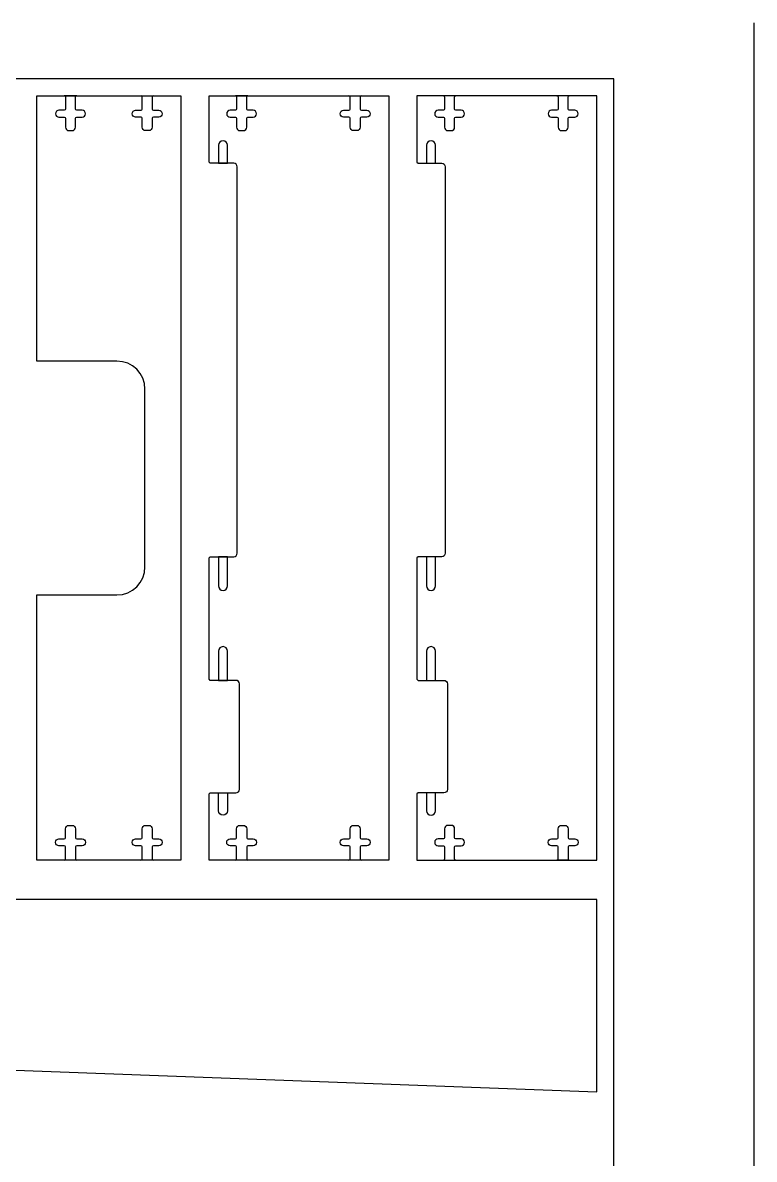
# Model space of a CAD drawing. Extents: x 150 to 6088, y 37 to 2750.
# Drawn here: x 2424 to 3075, y 1739 to 2750 of the extents above; entities that cross this region are included whole.
import ezdxf

# ---------------------------------------------------------------- set-up
doc = ezdxf.new("R2010")
doc.units = 0
for name, color, linetype in [('00_Layout', 7, 'CONTINUOUS'), ('02_Counture_outer_24_mm', 7, 'CONTINUOUS'), ('02_Pocket_16_mm', 7, 'CONTINUOUS'), ('02_Pocket_18_mm', 7, 'CONTINUOUS')]:
    doc.layers.add(name, color=color, linetype=linetype)

msp = doc.modelspace()

# ---------------------------------------------------------------- linework, layer by layer
at = {"layer": '00_Layout', "color": 7}
for p, q in [((3074.993252, 149.999639), (3074.993252, 2749.993976)), ((2949.993509, 2699.994087), (1699.996239, 2699.994087)), ((2949.993509, 200.007103), (2949.993509, 2699.994087))]:
    msp.add_line(p, q, dxfattribs=at)
at = {"layer": '02_Counture_outer_24_mm', "color": 5}
for p, q in [((2436.792996, 2449.010819), (2436.792996, 2684.992245)), ((2436.792996, 2684.992245), (2461.293359, 2684.992245)), ((2461.293359, 2684.992245), (2472.29471, 2684.992245)), ((2472.29471, 2684.992245), (2529.494857, 2684.992245)), ((2529.494857, 2684.992245), (2540.493536, 2684.992245)), ((2540.493536, 2684.992245), (2564.993899, 2684.992245)), ((2564.993899, 2684.992245), (2564.993899, 2005.003909)), ((2589.994324, 2625.99029), (2589.994324, 2684.992245)), ((2589.994324, 2684.992245), (2613.494565, 2684.992245)), ((2613.494565, 2684.992245), (2624.49327, 2684.992245)), ((2624.49327, 2684.992245), (2714.493688, 2684.992245)), ((2714.493688, 2684.992245), (2725.492393, 2684.992245)), ((2725.492393, 2684.992245), (2749.992757, 2684.992245)), ((2749.992757, 2684.992245), (2749.992757, 2005.003909)), ((2798.493422, 2684.992245), (2774.993181, 2684.992245)), ((2774.993181, 2684.992245), (2774.993181, 2625.99029)), ((2809.492127, 2684.992245), (2798.493422, 2684.992245)), ((2899.492598, 2684.992245), (2809.492127, 2684.992245)), ((2910.493949, 2684.992245), (2899.492598, 2684.992245)), ((2934.991667, 2684.992245), (2910.493949, 2684.992245)), ((2934.991667, 2005.003644), (2934.991667, 2684.992245)), ((2590.994447, 2625.011333), (2589.994324, 2625.99029)), ((2598.442451, 2625.011333), (2590.994447, 2625.011333)), ((2606.543975, 2625.011333), (2598.442451, 2625.011333)), ((2611.943819, 2625.006703), (2606.543975, 2625.011333)), ((2614.993479, 2278.058925), (2614.993479, 2621.947386)), ((2774.993181, 2625.99029), (2775.993304, 2625.011333)), ((2775.993304, 2625.011333), (2783.443955, 2625.011333)), ((2783.443955, 2625.011333), (2791.542833, 2625.011333)), ((2791.542833, 2625.011333), (2796.942967, 2625.006703)), ((2799.993077, 2621.947386), (2799.993077, 2278.05866)), ((2507.994306, 2449.006586), (2436.792996, 2449.010819)), ((2532.993699, 2266.00091), (2532.993699, 2424.005103)), ((2589.994324, 2274.016418), (2590.994447, 2274.995374)), ((2590.994447, 2274.995374), (2598.442451, 2274.995374)), ((2598.442451, 2274.995374), (2606.543975, 2274.995374)), ((2606.543975, 2274.995374), (2611.943819, 2274.999607)), ((2775.993304, 2274.995109), (2774.993181, 2274.016153)), ((2783.443955, 2274.995109), (2775.993304, 2274.995109)), ((2791.542833, 2274.995109), (2783.443955, 2274.995109)), ((2796.942967, 2274.999343), (2791.542833, 2274.995109)), ((2796.942967, 2274.999343), (2796.942967, 2274.999343)), ((2589.994324, 2166.003152), (2589.994324, 2274.016418)), ((2774.993181, 2274.016153), (2774.993181, 2166.002888)), ((2436.792996, 2240.995855), (2507.994306, 2240.999294)), ((2436.792996, 2005.003909), (2436.792996, 2240.995855)), ((2590.994447, 2165.00303), (2589.994324, 2166.003152)), ((2598.442451, 2165.00303), (2590.994447, 2165.00303)), ((2606.543975, 2165.00303), (2598.442451, 2165.00303)), ((2613.943905, 2165.00303), (2606.543975, 2165.00303)), ((2774.993181, 2166.002888), (2775.993304, 2165.002765)), ((2775.993304, 2165.002765), (2783.443955, 2165.002765)), ((2783.443955, 2165.002765), (2791.542833, 2165.002765)), ((2791.542833, 2165.002765), (2798.943213, 2165.002765)), ((2616.993486, 2068.05361), (2616.993486, 2161.95239)), ((2801.993058, 2161.952126), (2801.993058, 2068.053345)), ((2589.994324, 2064.003218), (2590.994447, 2065.003341)), ((2589.994324, 2005.003909), (2589.994324, 2064.003218)), ((2590.994447, 2065.003341), (2598.442451, 2065.003341)), ((2598.442451, 2065.003341), (2606.543975, 2065.003341)), ((2606.543975, 2065.003341), (2613.943905, 2065.003288)), ((2775.993304, 2065.003077), (2774.993181, 2064.002954)), ((2774.993181, 2064.002954), (2774.993181, 2005.003644)), ((2783.443955, 2065.003077), (2775.993304, 2065.003077)), ((2791.542833, 2065.003077), (2783.443955, 2065.003077)), ((2798.943213, 2065.003024), (2791.542833, 2065.003077)), ((2461.293359, 2005.003909), (2436.792996, 2005.003909)), ((2472.29471, 2005.003909), (2461.293359, 2005.003909)), ((2529.494857, 2005.003909), (2472.29471, 2005.003909)), ((2540.493536, 2005.003909), (2529.494857, 2005.003909)), ((2564.993899, 2005.003909), (2540.493536, 2005.003909)), ((2613.494565, 2005.003909), (2589.994324, 2005.003909)), ((2624.49327, 2005.003909), (2613.494565, 2005.003909)), ((2714.493688, 2005.003909), (2624.49327, 2005.003909)), ((2725.492393, 2005.003909), (2714.493688, 2005.003909)), ((2749.992757, 2005.003909), (2725.492393, 2005.003909)), ((2774.993181, 2005.003644), (2798.493422, 2005.003644)), ((2798.493422, 2005.003644), (2809.492127, 2005.003644)), ((2809.492127, 2005.003644), (2899.492598, 2005.003644)), ((2899.492598, 2005.003644), (2910.493949, 2005.003644)), ((2910.493949, 2005.003644), (2934.991667, 2005.003644)), ((2934.991667, 1970.002256), (2240.993844, 1970.002256)), ((2934.991667, 1799.005065), (2934.991667, 1970.002256)), ((2240.993844, 1825.002967), (2934.991667, 1799.005065))]:
    msp.add_line(p, q, dxfattribs=at)
for points in [[(2614.993479, 2621.947386), (2614.993532, 2623.636466), (2613.627994, 2625.002065), (2611.943819, 2625.006703)], [(2796.942967, 2625.006703), (2798.627565, 2625.002073), (2799.993077, 2623.636466), (2799.993077, 2621.947386)], [(2532.993699, 2424.005103), (2532.993673, 2437.809523), (2521.800817, 2449.002352), (2507.994306, 2449.006586)], [(2611.943819, 2274.999607), (2613.627994, 2275.003576), (2614.993532, 2276.369193), (2614.993479, 2278.058925)], [(2799.993077, 2278.05866), (2799.993077, 2276.368929), (2798.627565, 2275.003311), (2796.942967, 2274.999343)], [(2507.994306, 2240.999294), (2521.800923, 2241.002734), (2532.993805, 2252.195722), (2532.993699, 2266.00091)], [(2616.993486, 2161.95239), (2616.993486, 2163.637492), (2615.627948, 2165.00303), (2613.943905, 2165.00303)], [(2798.943213, 2165.002765), (2800.627547, 2165.002765), (2801.993058, 2163.637227), (2801.993058, 2161.952126)], [(2613.943905, 2065.003288), (2615.627948, 2065.003235), (2616.993486, 2066.368773), (2616.993486, 2068.05361)], [(2801.993058, 2068.053345), (2801.993058, 2066.368509), (2800.627547, 2065.002971), (2798.943213, 2065.003024)]]:
    msp.add_open_spline(points, degree=3, dxfattribs=at)
at = {"layer": '02_Pocket_16_mm', "color": 4}
for p, q in [((2598.444012, 2640.945565), (2598.444012, 2625.011333)), ((2602.494748, 2644.993245), (2602.493981, 2644.993245)), ((2606.544743, 2625.011333), (2606.544743, 2640.945565)), ((2783.443161, 2640.945565), (2783.443161, 2625.011333)), ((2787.4926, 2644.993245), (2787.493129, 2644.993245)), ((2791.542568, 2625.011333), (2791.542568, 2640.945565)), ((2598.444012, 2625.011333), (2606.544743, 2625.011333)), ((2783.443161, 2625.011333), (2791.542568, 2625.011333)), ((2606.542414, 2274.994739), (2598.441684, 2274.994739)), ((2598.441684, 2274.994739), (2598.441684, 2249.059279)), ((2606.542414, 2249.059279), (2606.542414, 2274.994739)), ((2791.543362, 2274.994739), (2783.443955, 2274.994739)), ((2783.443955, 2274.994739), (2783.443955, 2249.059279)), ((2791.543891, 2249.059279), (2791.543362, 2274.994739)), ((2602.491652, 2245.011612), (2602.49242, 2245.011612)), ((2598.444012, 2190.95283), (2598.444012, 2165.002395)), ((2606.543975, 2165.002395), (2606.543975, 2190.95283)), ((2783.443161, 2190.95283), (2783.443161, 2165.002395)), ((2791.542833, 2165.002395), (2791.543098, 2190.95283)), ((2598.444012, 2165.002395), (2606.543975, 2165.002395)), ((2783.443161, 2165.002395), (2791.542833, 2165.002395)), ((2598.442451, 2049.05379), (2598.442451, 2065.003341)), ((2598.442451, 2065.003341), (2606.543182, 2065.003341)), ((2606.543182, 2065.003341), (2606.542414, 2049.05379)), ((2791.543362, 2065.003341), (2783.443955, 2065.003341)), ((2783.443955, 2065.003341), (2783.443955, 2049.05379)), ((2791.543891, 2049.05379), (2791.543362, 2065.003341))]:
    msp.add_line(p, q, dxfattribs=at)
for points in [[(2602.493981, 2644.993245), (2600.260638, 2644.993245), (2598.448801, 2643.18528), (2598.444012, 2640.945565)], [(2606.544743, 2640.945565), (2606.53998, 2643.18528), (2604.728118, 2644.993245), (2602.494748, 2644.993245)], [(2787.493129, 2644.993245), (2785.259786, 2644.993245), (2783.447923, 2643.18528), (2783.443161, 2640.945565)], [(2791.542568, 2640.945565), (2791.537277, 2643.18528), (2789.725943, 2644.993245), (2787.4926, 2644.993245)], [(2598.441684, 2249.059279), (2598.446447, 2246.819559), (2600.258309, 2245.011612), (2602.491652, 2245.011612)], [(2602.49242, 2245.011612), (2604.725789, 2245.011612), (2606.537625, 2246.819559), (2606.542414, 2249.059279)], [(2783.443955, 2249.059279), (2783.449246, 2246.819559), (2785.26058, 2245.011612), (2787.493923, 2245.011612)], [(2787.493923, 2245.011612), (2789.727266, 2245.011612), (2791.539129, 2246.819559), (2791.543891, 2249.059279)], [(2602.493981, 2194.994279), (2600.260638, 2194.994279), (2598.448801, 2193.186332), (2598.444012, 2190.95283)], [(2606.543975, 2190.95283), (2606.539213, 2193.186332), (2604.72735, 2194.994279), (2602.493981, 2194.994279)], [(2787.493129, 2194.994279), (2785.259786, 2194.994279), (2783.447923, 2193.186332), (2783.443161, 2190.95283)], [(2791.543098, 2190.95283), (2791.537806, 2193.186332), (2789.726472, 2194.994279), (2787.493129, 2194.994279)], [(2602.49242, 2044.994614), (2600.252303, 2044.994614), (2598.437662, 2046.813144), (2598.442451, 2049.05379)], [(2606.542414, 2049.05379), (2606.547177, 2046.813144), (2604.732563, 2044.994614), (2602.49242, 2044.994614)], [(2783.443955, 2049.05379), (2783.438663, 2046.813144), (2785.253965, 2044.994614), (2787.493923, 2044.994614)], [(2787.493923, 2044.994614), (2789.734145, 2044.994614), (2791.548654, 2046.813144), (2791.543891, 2049.05379)]]:
    msp.add_open_spline(points, degree=3, dxfattribs=at)
at = {"layer": '02_Pocket_18_mm', "color": 4}
for p, q in [((2472.293705, 2684.997139), (2461.293597, 2684.997139)), ((2462.293667, 2684.0076), (2462.293667, 2673.107187)), ((2471.293053, 2673.107187), (2471.293053, 2684.0076)), ((2529.494275, 2684.997139), (2540.494224, 2684.997139)), ((2530.494345, 2673.107187), (2530.494345, 2684.0076)), ((2539.494815, 2684.0076), (2539.494815, 2673.107187)), ((2624.494116, 2684.997139), (2613.494009, 2684.997139)), ((2614.494105, 2684.0076), (2614.494105, 2673.107187)), ((2623.494814, 2673.107187), (2623.494814, 2684.0076)), ((2714.493159, 2684.997139), (2725.492658, 2684.997139)), ((2715.492752, 2673.107187), (2715.492752, 2684.0076)), ((2724.49227, 2684.0076), (2724.49227, 2673.107187)), ((2809.49345, 2684.997139), (2798.493157, 2684.997139)), ((2799.49328, 2684.0076), (2799.49328, 2673.107187)), ((2808.494121, 2673.107187), (2808.494121, 2684.0076)), ((2910.493156, 2684.997139), (2899.492598, 2684.997139)), ((2900.492986, 2684.0076), (2900.492986, 2673.107187)), ((2909.493562, 2673.107187), (2909.493562, 2684.0076)), ((2453.543783, 2669.096377), (2453.543783, 2669.006684)), ((2461.293597, 2672.104551), (2456.543966, 2672.104551)), ((2477.042754, 2672.104551), (2472.293123, 2672.104551)), ((2480.042672, 2669.006684), (2480.042672, 2669.096377)), ((2521.74372, 2669.006684), (2521.74372, 2669.096377)), ((2524.743321, 2672.104551), (2529.494275, 2672.104551)), ((2540.494859, 2672.104551), (2545.24449, 2672.104551)), ((2548.244911, 2669.096377), (2548.244911, 2669.006684)), ((2605.743507, 2669.096377), (2605.743507, 2669.006684)), ((2613.494009, 2672.104551), (2608.743082, 2672.104551)), ((2629.244488, 2672.104551), (2624.494857, 2672.104551)), ((2632.244963, 2669.006684), (2632.244963, 2669.096377)), ((2706.743794, 2669.006684), (2706.743794, 2669.096377)), ((2709.744163, 2672.104551), (2714.493159, 2672.104551)), ((2725.492658, 2672.104551), (2730.243506, 2672.104551)), ((2733.242287, 2669.096377), (2733.244933, 2669.006684)), ((2790.742999, 2669.096377), (2790.742999, 2669.006684)), ((2798.493157, 2672.104551), (2793.743632, 2672.104551)), ((2814.245092, 2672.104551), (2809.493979, 2672.104551)), ((2817.244667, 2669.006684), (2817.244667, 2669.096377)), ((2891.742705, 2669.096377), (2891.742705, 2669.006684)), ((2899.492598, 2672.104551), (2894.742544, 2672.104551)), ((2915.242945, 2672.104551), (2910.493156, 2672.104551)), ((2918.243049, 2669.006684), (2918.243049, 2669.096377)), ((2456.543966, 2665.998642), (2461.293597, 2665.998642)), ((2462.293667, 2664.995874), (2462.293482, 2657.000712)), ((2471.29345, 2657.000712), (2471.29345, 2664.995874)), ((2472.293123, 2665.998642), (2477.042754, 2665.998642)), ((2472.29352, 2665.998642), (2472.293123, 2665.998642)), ((2529.494275, 2665.998642), (2524.743321, 2665.998642)), ((2529.49491, 2665.998642), (2529.494275, 2665.998642)), ((2530.49498, 2657.000712), (2530.49498, 2664.995874)), ((2539.494815, 2664.995874), (2539.494815, 2657.000712)), ((2545.24449, 2665.998642), (2540.494859, 2665.998642)), ((2608.743082, 2665.998642), (2613.494009, 2665.998642)), ((2614.494105, 2664.995874), (2614.494687, 2657.000712)), ((2623.494655, 2657.000712), (2623.494814, 2664.995874)), ((2624.494857, 2665.998642), (2629.244488, 2665.998642)), ((2714.493953, 2665.998642), (2709.744427, 2665.998642)), ((2715.494075, 2657.000712), (2715.494075, 2664.995874)), ((2724.495975, 2664.995874), (2724.494122, 2657.000712)), ((2730.246945, 2665.998642), (2725.496097, 2665.998642)), ((2793.743632, 2665.998642), (2798.493157, 2665.998642)), ((2799.49328, 2664.995874), (2799.49328, 2657.000712)), ((2808.493327, 2657.000712), (2808.493327, 2664.995874)), ((2809.493186, 2665.998642), (2809.493979, 2665.998642)), ((2809.493979, 2665.998642), (2814.245092, 2665.998642)), ((2894.743073, 2665.998642), (2899.492598, 2665.998642)), ((2900.492721, 2664.995874), (2900.492721, 2657.000712)), ((2909.492768, 2657.000712), (2909.492768, 2664.995874)), ((2910.492891, 2665.998642), (2910.493156, 2665.998642)), ((2910.493156, 2665.998642), (2915.242681, 2665.998642)), ((2465.29348, 2654.005767), (2468.293637, 2654.005767)), ((2536.494632, 2654.005767), (2533.494475, 2654.005767)), ((2617.49413, 2654.005767), (2620.494313, 2654.005767)), ((2721.493489, 2654.005767), (2718.494444, 2654.005767)), ((2802.493649, 2654.005767), (2805.494017, 2654.005767)), ((2903.492825, 2654.005767), (2906.492929, 2654.005767)), ((2462.294805, 2025.002714), (2462.29462, 2033.001871)), ((2465.294618, 2036.002504), (2468.294775, 2036.002504)), ((2471.294588, 2033.001871), (2471.294588, 2025.002714)), ((2530.492334, 2025.003535), (2530.492334, 2033.002692)), ((2533.491803, 2036.003298), (2536.49196, 2036.003298)), ((2539.492143, 2033.002692), (2539.492143, 2025.003535)), ((2614.492571, 2025.002714), (2614.492571, 2033.001871)), ((2617.49204, 2036.002504), (2620.492196, 2036.002504)), ((2623.492538, 2033.001871), (2623.492697, 2025.002714)), ((2715.491959, 2025.002714), (2715.491959, 2033.001871)), ((2718.492592, 2036.002504), (2721.491373, 2036.002504)), ((2724.492006, 2033.001871), (2724.492006, 2025.002714)), ((2799.492487, 2033.001871), (2799.492222, 2025.002714)), ((2805.493223, 2036.002504), (2802.49312, 2036.002504)), ((2808.492534, 2025.002714), (2808.492534, 2033.001871)), ((2900.49378, 2025.002714), (2900.49378, 2033.001871)), ((2903.493883, 2036.002504), (2906.494252, 2036.002504)), ((2909.493827, 2033.001871), (2909.493827, 2025.002714)), ((2456.545104, 2024.002803), (2461.294735, 2024.002671)), ((2472.294657, 2024.002671), (2477.044288, 2024.002803)), ((2524.74131, 2024.003597), (2529.492264, 2024.003465)), ((2540.492213, 2024.003465), (2545.241844, 2024.003597)), ((2608.741573, 2024.002803), (2613.492527, 2024.002671)), ((2624.492741, 2024.002671), (2629.242372, 2024.002803)), ((2709.742311, 2024.002803), (2714.4921, 2024.002671)), ((2725.492129, 2024.002671), (2730.242977, 2024.002803)), ((2798.492364, 2024.002671), (2793.742574, 2024.002803)), ((2814.243504, 2024.002803), (2809.492656, 2024.002671)), ((2894.744132, 2024.002803), (2899.493657, 2024.002671)), ((2910.493949, 2024.002671), (2915.243475, 2024.002803)), ((2453.544921, 2020.902475), (2453.544921, 2021.002752)), ((2461.294735, 2017.902821), (2456.545104, 2017.902821)), ((2462.294805, 2006.003714), (2462.294805, 2016.902751)), ((2471.294588, 2016.902751), (2471.294588, 2006.003714)), ((2477.044288, 2017.902821), (2472.294657, 2017.902821)), ((2480.044207, 2021.002752), (2480.044207, 2020.902475)), ((2521.742582, 2020.902608), (2521.742582, 2021.003228)), ((2529.493137, 2017.902319), (2524.742765, 2017.902636)), ((2530.492651, 2006.003635), (2530.492651, 2016.902381)), ((2539.491825, 2016.902063), (2539.491825, 2006.003318)), ((2545.242664, 2017.902319), (2540.492451, 2017.902319)), ((2548.242265, 2021.003546), (2548.242265, 2020.902634)), ((2605.741999, 2020.902475), (2605.741999, 2021.002752)), ((2613.492527, 2017.902821), (2608.741573, 2017.902821)), ((2614.492571, 2006.003714), (2614.492571, 2016.902751)), ((2623.492697, 2016.902751), (2623.492697, 2006.003714)), ((2629.242372, 2017.902821), (2624.492741, 2017.902821)), ((2632.242846, 2021.002752), (2632.242846, 2020.902475)), ((2706.741678, 2020.902475), (2706.741678, 2021.002752)), ((2714.4921, 2017.902821), (2709.742311, 2017.902821)), ((2715.491959, 2006.003714), (2715.491959, 2016.902751)), ((2724.492006, 2016.902751), (2724.492006, 2006.003714)), ((2730.242977, 2017.902821), (2725.492129, 2017.902821)), ((2733.242551, 2021.002752), (2733.242551, 2020.902475)), ((2790.742206, 2021.002752), (2790.742206, 2020.902475)), ((2793.742574, 2017.902821), (2798.492364, 2017.902821)), ((2799.492222, 2016.902751), (2799.492222, 2006.003714)), ((2808.492534, 2006.003714), (2808.492534, 2016.902751)), ((2809.492656, 2017.902821), (2814.243504, 2017.902821)), ((2817.243079, 2020.902475), (2817.243079, 2021.002752)), ((2891.744028, 2020.902475), (2891.744028, 2021.002752)), ((2899.493657, 2017.902821), (2894.744132, 2017.902821)), ((2900.49378, 2006.003714), (2900.49378, 2016.902751)), ((2909.493297, 2016.902751), (2909.493297, 2006.003714)), ((2909.493827, 2016.902751), (2909.493297, 2016.902751)), ((2915.243475, 2017.902821), (2910.493949, 2017.902821)), ((2918.243314, 2021.002752), (2918.243314, 2020.902475)), ((2472.294657, 2005.003618), (2461.294576, 2005.003618)), ((2462.295202, 2006.003714), (2462.294805, 2006.003714)), ((2540.492451, 2005.003433), (2529.493137, 2005.003433)), ((2624.492741, 2005.003618), (2613.49266, 2005.003618)), ((2614.491962, 2006.003714), (2614.492571, 2006.003714)), ((2725.492129, 2005.003618), (2714.4921, 2005.003618)), ((2715.49143, 2006.003714), (2715.491959, 2006.003714)), ((2798.492893, 2005.003618), (2809.492656, 2005.003618)), ((2910.49342, 2005.003618), (2899.493392, 2005.003618))]:
    msp.add_line(p, q, dxfattribs=at)
for points in [[(2461.293597, 2684.997139), (2461.846178, 2685.002034), (2462.293932, 2684.554241), (2462.293667, 2684.0076)], [(2471.293053, 2684.0076), (2471.293053, 2684.554252), (2471.740357, 2685.002045), (2472.293705, 2684.997139)], [(2530.494345, 2684.0076), (2530.494345, 2684.554252), (2530.046036, 2685.002045), (2529.494275, 2684.997139)], [(2540.494224, 2684.997139), (2539.942595, 2685.002034), (2539.494842, 2684.554241), (2539.494815, 2684.0076)], [(2613.494009, 2684.997139), (2614.045823, 2685.002034), (2614.493576, 2684.554252), (2614.494105, 2684.0076)], [(2623.494814, 2684.0076), (2623.494893, 2684.554241), (2623.942647, 2685.002029), (2624.494116, 2684.997139)], [(2715.492752, 2684.0076), (2715.492752, 2684.554252), (2715.045078, 2685.002045), (2714.493159, 2684.997139)], [(2725.492658, 2684.997139), (2724.940474, 2685.002034), (2724.492535, 2684.554241), (2724.49227, 2684.0076)], [(2798.493157, 2684.997139), (2799.045342, 2685.002034), (2799.493016, 2684.554252), (2799.49328, 2684.0076)], [(2808.494121, 2684.0076), (2808.494121, 2684.554241), (2808.942324, 2685.002029), (2809.49345, 2684.997139)], [(2899.492598, 2684.997139), (2900.045576, 2685.002034), (2900.49325, 2684.554252), (2900.492986, 2684.0076)], [(2909.493562, 2684.0076), (2909.493562, 2684.554241), (2909.940707, 2685.002029), (2910.493156, 2684.997139)], [(2456.543966, 2672.104551), (2454.886964, 2672.10217), (2453.54381, 2670.75883), (2453.543783, 2669.096377)], [(2462.293667, 2673.107187), (2462.293773, 2672.549669), (2461.846099, 2672.102043), (2461.293597, 2672.104551)], [(2472.293123, 2672.104551), (2471.740462, 2672.101905), (2471.292762, 2672.549658), (2471.293053, 2673.107187)], [(2480.042672, 2669.096377), (2480.042725, 2670.75883), (2478.699571, 2672.10204), (2477.042754, 2672.104551)], [(2521.74372, 2669.096377), (2521.743667, 2670.75883), (2523.086821, 2672.10204), (2524.743321, 2672.104551)], [(2529.494275, 2672.104551), (2530.04593, 2672.101905), (2530.49363, 2672.549658), (2530.494345, 2673.107187)], [(2539.494815, 2673.107187), (2539.495, 2672.549669), (2539.942674, 2672.102043), (2540.494859, 2672.104551)], [(2545.24449, 2672.104551), (2546.901809, 2672.10217), (2548.244964, 2670.75883), (2548.244911, 2669.096377)], [(2608.743082, 2672.104551), (2607.086608, 2672.10217), (2605.743454, 2670.75883), (2605.743507, 2669.096377)], [(2614.494105, 2673.107187), (2614.494105, 2672.549658), (2614.045717, 2672.102027), (2613.494009, 2672.104551)], [(2624.494857, 2672.104551), (2623.942726, 2672.10217), (2623.495052, 2672.549669), (2623.494814, 2673.107187)], [(2632.244963, 2669.096377), (2632.245015, 2670.75883), (2630.901861, 2672.10204), (2629.244488, 2672.104551)], [(2706.743794, 2669.096377), (2706.743794, 2670.75883), (2708.086816, 2672.10204), (2709.744163, 2672.104551)], [(2714.493159, 2672.104551), (2715.044549, 2672.101905), (2715.492223, 2672.549658), (2715.492752, 2673.107187)], [(2724.49227, 2673.107187), (2724.49227, 2672.549669), (2724.940209, 2672.102043), (2725.492658, 2672.104551)], [(2730.243506, 2672.104551), (2731.899265, 2672.10217), (2733.242551, 2670.75883), (2733.242287, 2669.096377)], [(2793.743632, 2672.104551), (2792.086286, 2672.10217), (2790.742999, 2670.75883), (2790.742999, 2669.096377)], [(2799.49328, 2673.107187), (2799.49328, 2672.549658), (2799.045342, 2672.102027), (2798.493157, 2672.104551)], [(2809.493979, 2672.104551), (2808.942324, 2672.10217), (2808.49465, 2672.549669), (2808.494121, 2673.107187)], [(2817.244667, 2669.096377), (2817.244667, 2670.75883), (2815.90138, 2672.10204), (2814.245092, 2672.104551)], [(2894.742544, 2672.104551), (2893.085462, 2672.10217), (2891.742176, 2670.75883), (2891.742705, 2669.096377)], [(2900.492986, 2673.107187), (2900.492986, 2672.549658), (2900.045312, 2672.102027), (2899.492598, 2672.104551)], [(2910.493156, 2672.104551), (2909.940971, 2672.10217), (2909.493297, 2672.549669), (2909.493562, 2673.107187)], [(2918.243049, 2669.096377), (2918.243049, 2670.75883), (2916.900027, 2672.10204), (2915.242945, 2672.104551)], [(2453.543783, 2669.006684), (2453.543942, 2667.345128), (2454.88707, 2666.002079), (2456.543966, 2665.998642)], [(2461.293597, 2665.998642), (2461.846178, 2666.002082), (2462.293932, 2665.554289), (2462.293667, 2664.995874)], [(2471.29345, 2664.995874), (2471.29345, 2665.554299), (2471.740753, 2666.002092), (2472.29352, 2665.998642)], [(2477.042754, 2665.998642), (2478.699465, 2666.002082), (2480.042593, 2667.345128), (2480.042672, 2669.006684)], [(2524.743321, 2665.998642), (2523.086927, 2666.002082), (2521.743799, 2667.345128), (2521.74372, 2669.006684)], [(2530.49498, 2664.995874), (2530.49498, 2665.554299), (2530.046671, 2666.002092), (2529.49491, 2665.998642)], [(2540.494859, 2665.998642), (2539.942595, 2666.002082), (2539.494842, 2665.554289), (2539.494815, 2664.995874)], [(2548.244911, 2669.006684), (2548.244832, 2667.345128), (2546.901704, 2666.002079), (2545.24449, 2665.998642)], [(2605.743507, 2669.006684), (2605.743586, 2667.345128), (2607.086714, 2666.002079), (2608.743082, 2665.998642)], [(2613.494009, 2665.998642), (2614.045823, 2666.002082), (2614.493576, 2665.554299), (2614.494105, 2664.995874)], [(2623.494814, 2664.995874), (2623.494893, 2665.554289), (2623.942647, 2666.002077), (2624.494857, 2665.998642)], [(2629.244488, 2665.998642), (2630.901755, 2666.002082), (2632.244883, 2667.345128), (2632.244963, 2669.006684)], [(2709.744427, 2665.998642), (2708.087081, 2666.002082), (2706.743794, 2667.345128), (2706.743794, 2669.006684)], [(2715.494075, 2664.995874), (2715.494075, 2665.554299), (2715.046137, 2666.002092), (2714.493953, 2665.998642)], [(2725.496097, 2665.998642), (2724.944178, 2666.002082), (2724.496504, 2665.554289), (2724.495975, 2664.995874)], [(2733.244933, 2669.006684), (2733.247578, 2667.345128), (2731.903233, 2666.002079), (2730.246945, 2665.998642)], [(2790.742999, 2669.006684), (2790.742999, 2667.345128), (2792.086286, 2666.002079), (2793.743632, 2665.998642)], [(2798.493157, 2665.998642), (2799.045342, 2666.002082), (2799.493016, 2665.554299), (2799.49328, 2664.995874)], [(2808.493327, 2664.995874), (2808.493327, 2665.554289), (2808.941531, 2666.002077), (2809.493186, 2665.998642)], [(2814.245092, 2665.998642), (2815.90138, 2666.002082), (2817.244402, 2667.345128), (2817.244667, 2669.006684)], [(2891.742705, 2669.006684), (2891.742705, 2667.345128), (2893.085991, 2666.002079), (2894.743073, 2665.998642)], [(2899.492598, 2665.998642), (2900.045047, 2666.002082), (2900.492721, 2665.554299), (2900.492721, 2664.995874)], [(2909.492768, 2664.995874), (2909.492768, 2665.554289), (2909.939913, 2666.002077), (2910.492891, 2665.998642)], [(2915.242681, 2665.998642), (2916.899498, 2666.002082), (2918.24252, 2667.345128), (2918.243049, 2669.006684)], [(2462.293482, 2657.000712), (2462.293429, 2655.345138), (2463.636584, 2654.001928), (2465.29348, 2654.005767)], [(2468.293637, 2654.005767), (2469.950348, 2654.001931), (2471.293503, 2655.345138), (2471.29345, 2657.000712)], [(2533.494475, 2654.005767), (2531.838055, 2654.001931), (2530.494927, 2655.345149), (2530.49498, 2657.000712)], [(2539.494815, 2657.000712), (2539.494974, 2655.345138), (2538.15182, 2654.001928), (2536.494632, 2654.005767)], [(2614.494687, 2657.000712), (2614.494634, 2655.345138), (2615.837789, 2654.001928), (2617.49413, 2654.005767)], [(2620.494313, 2654.005767), (2622.151554, 2654.001931), (2623.494708, 2655.345138), (2623.494655, 2657.000712)], [(2718.494444, 2654.005767), (2716.837097, 2654.001931), (2715.494075, 2655.345149), (2715.494075, 2657.000712)], [(2724.494122, 2657.000712), (2724.494122, 2655.345138), (2723.1511, 2654.001928), (2721.493489, 2654.005767)], [(2799.49328, 2657.000712), (2799.49328, 2655.345138), (2800.836302, 2654.001928), (2802.493649, 2654.005767)], [(2805.494017, 2654.005767), (2807.150305, 2654.001931), (2808.493327, 2655.345138), (2808.493327, 2657.000712)], [(2900.492721, 2657.000712), (2900.492721, 2655.345149), (2901.835743, 2654.001944), (2903.492825, 2654.005767)], [(2906.492929, 2654.005767), (2908.149482, 2654.001931), (2909.492768, 2655.345138), (2909.492768, 2657.000712)], [(2462.29462, 2033.001871), (2462.29462, 2034.65935), (2463.637774, 2036.002504), (2465.294618, 2036.002504)], [(2468.294775, 2036.002504), (2469.951433, 2036.002504), (2471.294588, 2034.65935), (2471.294588, 2033.001871)], [(2530.492334, 2033.002692), (2530.492334, 2034.660144), (2531.835462, 2036.003298), (2533.491803, 2036.003298)], [(2536.49196, 2036.003298), (2538.149121, 2036.003298), (2539.492275, 2034.660144), (2539.492143, 2033.002692)], [(2614.492571, 2033.001871), (2614.492571, 2034.65935), (2615.835725, 2036.002504), (2617.49204, 2036.002504)], [(2620.492196, 2036.002504), (2622.149384, 2036.002504), (2623.492538, 2034.65935), (2623.492538, 2033.001871)], [(2715.491959, 2033.001871), (2715.491959, 2034.65935), (2716.835245, 2036.002504), (2718.492592, 2036.002504)], [(2721.491373, 2036.002504), (2723.148984, 2036.002504), (2724.492006, 2034.65935), (2724.492006, 2033.001871)], [(2802.49312, 2036.002504), (2800.835773, 2036.002504), (2799.492487, 2034.65935), (2799.492487, 2033.001871)], [(2808.492534, 2033.001871), (2808.492534, 2034.65935), (2807.149512, 2036.002504), (2805.493223, 2036.002504)], [(2900.49378, 2033.001871), (2900.49378, 2034.65935), (2901.837066, 2036.002504), (2903.493883, 2036.002504)], [(2906.494252, 2036.002504), (2908.150805, 2036.002504), (2909.493827, 2034.65935), (2909.493827, 2033.001871)], [(2453.544921, 2021.002752), (2453.545, 2022.659649), (2454.888155, 2024.002803), (2456.545104, 2024.002803)], [(2461.294735, 2024.002671), (2461.84729, 2024.002539), (2462.29499, 2024.450239), (2462.294805, 2025.002714)], [(2471.294588, 2025.002714), (2471.294588, 2024.450239), (2471.741944, 2024.002539), (2472.294657, 2024.002671)], [(2477.044288, 2024.002803), (2478.701053, 2024.002803), (2480.044207, 2022.659649), (2480.044207, 2021.002752)], [(2521.742582, 2021.003228), (2521.742582, 2022.660443), (2523.084863, 2024.003597), (2524.74131, 2024.003597)], [(2529.492264, 2024.003465), (2530.043972, 2024.003332), (2530.491699, 2024.451033), (2530.492334, 2025.003535)], [(2539.492143, 2025.003535), (2539.492275, 2024.451033), (2539.939976, 2024.003332), (2540.492213, 2024.003465)], [(2545.241844, 2024.003597), (2546.899111, 2024.003597), (2548.242265, 2022.660443), (2548.242265, 2021.003546)], [(2605.741999, 2021.002752), (2605.741999, 2022.659649), (2607.085153, 2024.002803), (2608.741573, 2024.002803)], [(2613.492527, 2024.002671), (2614.044262, 2024.002539), (2614.491989, 2024.450239), (2614.492571, 2025.002714)], [(2623.492697, 2025.002714), (2623.492856, 2024.450239), (2623.940556, 2024.002539), (2624.492741, 2024.002671)], [(2629.242372, 2024.002803), (2630.899691, 2024.002803), (2632.242846, 2022.659649), (2632.242846, 2021.002752)], [(2706.741678, 2021.002752), (2706.741678, 2022.659649), (2708.084964, 2024.002803), (2709.742311, 2024.002803)], [(2714.4921, 2024.002671), (2715.04402, 2024.002539), (2715.491694, 2024.450239), (2715.491959, 2025.002714)], [(2724.492006, 2025.002714), (2724.492006, 2024.450239), (2724.940209, 2024.002539), (2725.492129, 2024.002671)], [(2730.242977, 2024.002803), (2731.899265, 2024.002803), (2733.242551, 2022.659649), (2733.242551, 2021.002752)], [(2793.742574, 2024.002803), (2792.085228, 2024.002803), (2790.742206, 2022.659649), (2790.742206, 2021.002752)], [(2799.492222, 2025.002714), (2799.492222, 2024.450239), (2799.044283, 2024.002539), (2798.492364, 2024.002671)], [(2809.492656, 2024.002671), (2808.940737, 2024.002539), (2808.493063, 2024.450239), (2808.492534, 2025.002714)], [(2817.243079, 2021.002752), (2817.243079, 2022.659649), (2815.899793, 2024.002803), (2814.243504, 2024.002803)], [(2891.744028, 2021.002752), (2891.744028, 2022.659649), (2893.08705, 2024.002803), (2894.744132, 2024.002803)], [(2899.493657, 2024.002671), (2900.046105, 2024.002539), (2900.49378, 2024.450239), (2900.49378, 2025.002714)], [(2909.493827, 2025.002714), (2909.493827, 2024.450239), (2909.940971, 2024.002539), (2910.493949, 2024.002671)], [(2915.243475, 2024.002803), (2916.900292, 2024.002803), (2918.243314, 2022.659649), (2918.243314, 2021.002752)], [(2456.545104, 2017.902821), (2454.888155, 2017.902821), (2453.545, 2019.245949), (2453.544921, 2020.902475)], [(2462.294805, 2016.902751), (2462.29499, 2017.455623), (2461.84729, 2017.90335), (2461.294735, 2017.902821)], [(2472.294657, 2017.902821), (2471.741944, 2017.902821), (2471.294217, 2017.455623), (2471.294588, 2016.902751)], [(2480.044207, 2020.902475), (2480.044207, 2019.245949), (2478.701053, 2017.902821), (2477.044288, 2017.902821)], [(2524.742765, 2017.902636), (2523.085736, 2017.902636), (2521.742582, 2019.246081), (2521.742582, 2020.902608)], [(2530.492651, 2016.902381), (2530.492651, 2017.454909), (2530.044289, 2017.902636), (2529.493137, 2017.902319)], [(2540.492451, 2017.902319), (2539.939658, 2017.902319), (2539.491958, 2017.454909), (2539.491825, 2016.902063)], [(2548.242265, 2020.902634), (2548.242265, 2019.245446), (2546.899931, 2017.902319), (2545.242664, 2017.902319)], [(2608.741573, 2017.902821), (2607.085153, 2017.902821), (2605.741999, 2019.245949), (2605.741999, 2020.902475)], [(2614.492571, 2016.902751), (2614.492571, 2017.455623), (2614.044262, 2017.90335), (2613.492527, 2017.902821)], [(2624.492741, 2017.902821), (2623.940556, 2017.902821), (2623.492856, 2017.455623), (2623.492697, 2016.902751)], [(2632.242846, 2020.902475), (2632.242846, 2019.245949), (2630.899691, 2017.902821), (2629.242372, 2017.902821)], [(2709.742311, 2017.902821), (2708.084964, 2017.902821), (2706.741678, 2019.245949), (2706.741678, 2020.902475)], [(2715.491959, 2016.902751), (2715.491959, 2017.455623), (2715.04402, 2017.90335), (2714.4921, 2017.902821)], [(2725.492129, 2017.902821), (2724.940209, 2017.902821), (2724.492535, 2017.455623), (2724.492006, 2016.902751)], [(2733.242551, 2020.902475), (2733.242551, 2019.245949), (2731.899265, 2017.902821), (2730.242977, 2017.902821)], [(2790.742206, 2020.902475), (2790.742206, 2019.245949), (2792.085228, 2017.902821), (2793.742574, 2017.902821)], [(2798.492364, 2017.902821), (2799.044283, 2017.902821), (2799.491957, 2017.455623), (2799.492222, 2016.902751)], [(2808.492534, 2016.902751), (2808.492534, 2017.455623), (2808.940737, 2017.90335), (2809.492656, 2017.902821)], [(2814.243504, 2017.902821), (2815.899793, 2017.902821), (2817.243079, 2019.245949), (2817.243079, 2020.902475)], [(2894.744132, 2017.902821), (2893.08705, 2017.902821), (2891.744028, 2019.245949), (2891.744028, 2020.902475)], [(2900.49378, 2016.902751), (2900.49378, 2017.455623), (2900.046105, 2017.90335), (2899.493657, 2017.902821)], [(2910.493949, 2017.902821), (2909.940971, 2017.902821), (2909.493297, 2017.455623), (2909.493827, 2016.902751)], [(2918.243314, 2020.902475), (2918.243314, 2019.245949), (2916.900292, 2017.902821), (2915.243475, 2017.902821)], [(2461.294576, 2005.003618), (2461.847687, 2005.003353), (2462.295387, 2005.45108), (2462.295202, 2006.003714)], [(2471.294588, 2006.003714), (2471.294588, 2005.45108), (2471.741944, 2005.003353), (2472.294657, 2005.003618)], [(2529.493137, 2005.003433), (2530.044289, 2005.003301), (2530.492016, 2005.451027), (2530.492651, 2006.003635)], [(2539.491825, 2006.003318), (2539.491958, 2005.451027), (2539.939658, 2005.003301), (2540.492451, 2005.003433)], [(2613.49266, 2005.003618), (2614.043653, 2005.003353), (2614.49138, 2005.45108), (2614.491962, 2006.003714)], [(2623.492697, 2006.003714), (2623.492856, 2005.45108), (2623.940556, 2005.003353), (2624.492741, 2005.003618)], [(2714.4921, 2005.003618), (2715.043226, 2005.003353), (2715.491165, 2005.45108), (2715.49143, 2006.003714)], [(2724.492006, 2006.003714), (2724.492006, 2005.45108), (2724.940209, 2005.003353), (2725.492129, 2005.003618)], [(2799.492222, 2006.003714), (2799.492222, 2005.45108), (2799.044283, 2005.003353), (2798.492893, 2005.003618)], [(2809.492656, 2005.003618), (2808.940737, 2005.003353), (2808.493063, 2005.45108), (2808.492534, 2006.003714)], [(2899.493392, 2005.003618), (2900.046105, 2005.003353), (2900.49378, 2005.45108), (2900.49378, 2006.003714)], [(2909.493297, 2006.003714), (2909.493297, 2005.45108), (2909.940442, 2005.003353), (2910.49342, 2005.003618)]]:
    msp.add_open_spline(points, degree=3, dxfattribs=at)

doc.saveas('drawing.dxf')
